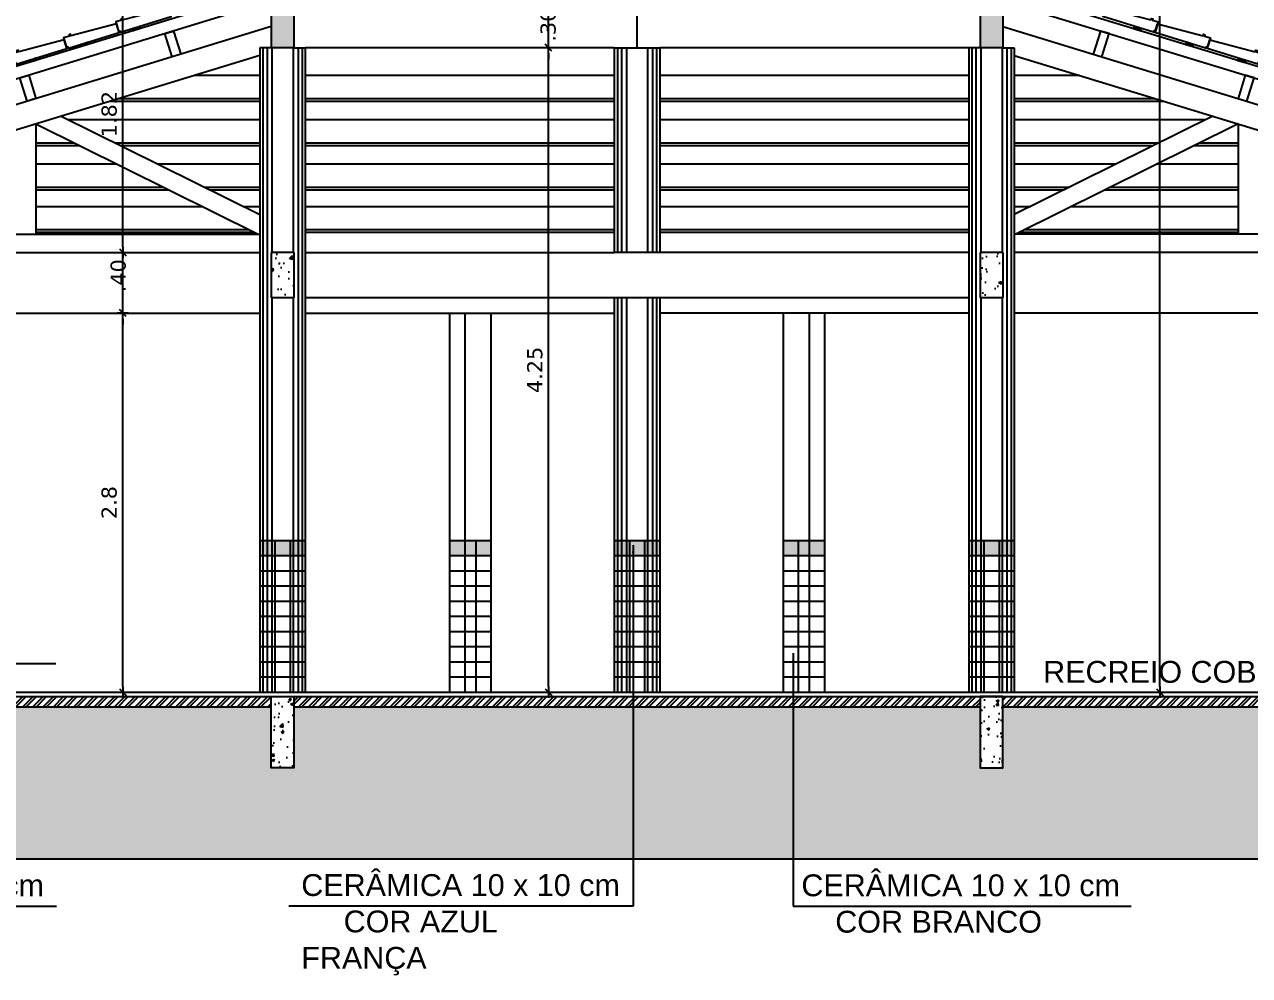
# Model space of a CAD drawing. Extents: x -81 to 144, y 107 to 212.
# Drawn here: x -51.73 to -43.65, y 185.5 to 191.77 of the extents above; entities that cross this region are included whole.
import ezdxf

# ---------------------------------------------------------------- set-up
doc = ezdxf.new("R2010")
doc.units = 0
doc.header["$LTSCALE"] = 0.005
doc.header["$PDMODE"] = 3
doc.layers.get('0').update_dxf_attribs({"linetype": 'CONTINUOUS'})
doc.layers.get('DEFPOINTS').update_dxf_attribs({"linetype": 'CONTINUOUS'})
for name, color, linetype in [('01', 1, 'CONTINUOUS'), ('0_HATCH', 1, 'CONTINUOUS'), ('251', 251, 'CONTINUOUS'), ('A-01', 1, 'CONTINUOUS'), ('A-COTAS', 1, 'CONTINUOUS'), ('A-EST', 5, 'CONTINUOUS'), ('A-TEL', 2, 'CONTINUOUS'), ('A-TELHAS', 2, 'CONTINUOUS'), ('ARQ-CTA-1_075', 1, 'CONTINUOUS'), ('ARQ-HTC', 9, 'CONTINUOUS'), ('ARQ-PIS-CORTE', 2, 'CONTINUOUS'), ('ARQ-SMB-1_100', 1, 'CONTINUOUS'), ('ARQ-TXT-1_075', 2, 'CONTINUOUS'), ('MADEIRAMENTO', 2, 'CONTINUOUS')]:
    doc.layers.add(name, color=color, linetype=linetype)
doc.styles.add('ESC-50-A20', font='arial.ttf', dxfattribs={"height": 0.1})
doc.styles.add('FNDE Text Cota 0075', font='verdana.ttf', dxfattribs={"height": 0.1})
doc.styles.add('FNDE Texto Cota 0025', font='verdana.ttf', dxfattribs={"height": 0.04})
doc.dimstyles.new('FNDE 1-0025', dxfattribs={"dimscale": 5, "dimtxt": 0.04, "dimasz": 0.01, "dimexe": 0.15, "dimexo": 0.15, "dimgap": 0.005, "dimtad": 1, "dimzin": 1, "dimdsep": 46, "dimtxsty": 'FNDE Texto Cota 0025', "dimblk": 'tic', "dimcen": 0.015, "dimdle": 0.15, "dimse1": 1, "dimse2": 1, "dimclrd": 251, "dimclre": 251, "dimclrt": 256, "dimaunit": 1, "dimadec": 3, "dimazin": 0, "dimtfac": 1, "dimtix": 1, "dimtmove": 2, "dimatfit": 3, "dimfxl": 0.15, "dimtvp": 1, "dimtolj": 1, "dimtzin": 0, "dimarcsym": 0})
doc.dimstyles.new('FNDE 1-075', dxfattribs={"dimscale": 2.5, "dimtxt": 0.1, "dimasz": 0.015, "dimexe": 0.15, "dimexo": 0.15, "dimgap": 0.015, "dimtad": 1, "dimzin": 4, "dimdsep": 46, "dimtxsty": 'FNDE Text Cota 0075', "dimblk": 'tic', "dimcen": 0.025, "dimdle": 0.15, "dimse1": 1, "dimse2": 1, "dimclrd": 251, "dimclre": 251, "dimclrt": 256, "dimaunit": 1, "dimadec": 3, "dimazin": 0, "dimtfac": 1, "dimtix": 1, "dimtmove": 2, "dimatfit": 3, "dimldrblk": 'DOTSMALL', "dimfxl": 0.15, "dimtvp": 1, "dimtolj": 1, "dimtzin": 0, "dimarcsym": 0})
pattern_1 = [(50, (73.91097, 34.55552), (0.18218467, -0.01593909), [0.01905, -0.20955]), (355, (73.91097, 34.55552), (-0.03524342, 0.19105685), [0.01524, -0.16764058]), (100.45144, (73.92615, 34.5542), (0.14694125, 0.17511775), [0.01619001, -0.17809024]), (46.1842, (73.91097, 34.60632), (0.27107904, -0.04204233), [0.028575, -0.314325]), (96.63556, (73.93356, 34.60282), (0.23740413, 0.24742612), [0.02428502, -0.2671356]), (351.18415, (73.91097, 34.60632), (0.23740413, 0.24742612), [0.02285997, -0.25145973]), (21, (73.93637, 34.59362), (0.15161439, -0.1022652), [0.01905, -0.20955]), (326, (73.93637, 34.59362), (0.06180203, 0.18418797), [0.01524, -0.16764]), (71.45144, (73.949, 34.5851), (0.21341642, 0.08192277), [0.01619001, -0.17808994]), (37.5, (73.91097, 34.55552), (0.003088603, 0.084555039), [0, -0.165608, 0, -0.17018, 0, -0.168275]), (7.5, (73.91097, 34.55552), (0.066819663, 0.100180575), [0, -0.097028, 0, -0.161798, 0, -0.064135]), (327.5, (73.85433, 34.55552), (0.135590595, -0.005728744), [0, -0.0635, 0, -0.19812, 0, -0.26289]), (317.5, (73.82893, 34.55552), (0.14812918, 0.02542649), [0, -0.08255, 0, -0.131572, 0, -0.18669])]
pattern_2 = [(45, (73.91097, 34.55552), (-0.03367596, 0.03367596), []), (45, (73.93342, 34.55552), (-0.03367596, 0.03367596), [])]
pattern_3 = [(50, (84.715, 34.55552), (0.18218467, -0.01593909), [0.01905, -0.20955]), (355, (84.715, 34.55552), (-0.03524342, 0.19105685), [0.01524, -0.16764058]), (100.45144, (84.73018, 34.5542), (0.14694125, 0.17511775), [0.01619001, -0.17809024]), (46.1842, (84.715, 34.60632), (0.27107904, -0.04204233), [0.028575, -0.314325]), (96.63556, (84.73759, 34.60282), (0.23740413, 0.24742612), [0.02428502, -0.2671356]), (351.18415, (84.715, 34.60632), (0.23740413, 0.24742612), [0.02285997, -0.25145973]), (21, (84.7404, 34.59362), (0.15161439, -0.1022652), [0.01905, -0.20955]), (326, (84.7404, 34.59362), (0.06180203, 0.18418797), [0.01524, -0.16764]), (71.451445, (84.75303, 34.5851), (0.21341642, 0.08192277), [0.01619001, -0.17808994]), (37.5, (84.714996, 34.55552), (0.003088603, 0.084555039), [0, -0.165608, 0, -0.17018, 0, -0.168275]), (7.5, (84.715, 34.55552), (0.066819663, 0.100180575), [0, -0.097028, 0, -0.161798, 0, -0.064135]), (327.5, (84.658354, 34.55552), (0.135590595, -0.005728744), [0, -0.0635, 0, -0.19812, 0, -0.26289]), (317.5, (84.63295, 34.55552), (0.14812918, 0.02542649), [0, -0.08255, 0, -0.131572, 0, -0.18669])]

# ---------------------------------------------------------------- blocks, each defined once
blk = doc.blocks.new('tic')
at = {"color": 251}
for p, q in [((-1, 0), (1, 0)), ((0, -1), (0, 1))]:
    blk.add_line(p, q, dxfattribs=at)
blk.add_line((-0.6, -0.6), (0.6, 0.6))
blk = doc.blocks.new('*D2')
at = {"layer": 'ARQ-CTA-1_075', "color": 251, "linetype": 'Continuous', "lineweight": -2, "transparency": 16777216}
blk.add_line((-51.0783, 187.4068), (-51.0783, 189.8318), dxfattribs=at)
at = {"layer": 'DEFPOINTS', "color": 0, "linetype": 'Continuous', "transparency": 16777216}
for p in [(-51.0783, 189.8693), (-50.8319, 189.8693), (-50.4555, 187.3693)]:
    blk.add_point(p, dxfattribs=at)
at = {"layer": 'ARQ-CTA-1_075', "color": 251, "linetype": 'Continuous', "lineweight": -2, "transparency": 16777216, "xscale": 0.0375, "yscale": 0.0375, "zscale": 0.0375}
for p, rotation in [((-51.0783, 189.8693), 90), ((-51.0783, 187.3693), 270)]:
    blk.add_blockref('tic', p, dxfattribs=dict(at, rotation=rotation))
at = {"layer": 'ARQ-CTA-1_075', "linetype": 'Continuous', "transparency": 16777216, "insert": (-51.1681, 188.6193), "char_height": 0.1, "attachment_point": 5, "rotation": 90, "style": 'FNDE Text Cota 0075'}
blk.add_mtext('\\A1;2.8', dxfattribs=at)
blk = doc.blocks.new('_DotSmall')
at = {"color": 0, "linetype": 'ByBlock', "const_width": 0.5}
blk.add_lwpolyline([(-0.0625, 0, 1), (0.0625, 0, 1)], format="xyb", close=True, dxfattribs=at)
blk = doc.blocks.new('*D3')
at = {"layer": 'ARQ-CTA-1_075', "color": 251, "linetype": 'Continuous', "lineweight": -2, "transparency": 16777216}
for p, q in [((-51.0783, 190.3068), (-51.0783, 190.3443)), ((-51.0783, 189.8693), (-51.0783, 190.2693)), ((-51.0783, 189.8318), (-51.0783, 189.7943))]:
    blk.add_line(p, q, dxfattribs=at)
at = {"layer": 'DEFPOINTS', "color": 0, "linetype": 'Continuous', "transparency": 16777216}
for p in [(-51.0783, 190.2693), (-50.6916, 190.2693), (-50.6916, 189.8693)]:
    blk.add_point(p, dxfattribs=at)
at = {"layer": 'ARQ-CTA-1_075', "color": 251, "linetype": 'Continuous', "lineweight": -2, "transparency": 16777216, "xscale": 0.0375, "yscale": 0.0375, "zscale": 0.0375}
for p, rotation in [((-51.0783, 190.2693), 270), ((-51.0783, 189.8693), 90)]:
    blk.add_blockref('tic', p, dxfattribs=dict(at, rotation=rotation))
at = {"layer": 'ARQ-CTA-1_075', "linetype": 'Continuous', "transparency": 16777216, "insert": (-51.1084, 190.1156), "char_height": 0.1, "attachment_point": 5, "rotation": 90, "style": 'FNDE Text Cota 0075'}
blk.add_mtext('\\A1;.40', dxfattribs=at)
blk = doc.blocks.new('*D4')
at = {"layer": 'ARQ-CTA-1_075', "color": 251, "linetype": 'Continuous', "lineweight": -2, "transparency": 16777216}
blk.add_line((-51.0783, 190.3068), (-51.0783, 192.0558), dxfattribs=at)
at = {"layer": 'DEFPOINTS', "color": 0, "linetype": 'Continuous', "transparency": 16777216}
for p in [(-51.0783, 192.0933), (-50.0999, 192.0933), (-50.1749, 190.2693)]:
    blk.add_point(p, dxfattribs=at)
at = {"layer": 'ARQ-CTA-1_075', "color": 251, "linetype": 'Continuous', "lineweight": -2, "transparency": 16777216, "xscale": 0.0375, "yscale": 0.0375, "zscale": 0.0375}
for p, rotation in [((-51.0783, 192.0933), 90), ((-51.0783, 190.2693), 270)]:
    blk.add_blockref('tic', p, dxfattribs=dict(at, rotation=rotation))
at = {"layer": 'ARQ-CTA-1_075', "linetype": 'Continuous', "transparency": 16777216, "insert": (-51.1681, 191.1813), "char_height": 0.1, "attachment_point": 5, "rotation": 90, "style": 'FNDE Text Cota 0075'}
blk.add_mtext('\\A1;1.82', dxfattribs=at)
blk = doc.blocks.new('*D5')
at = {"layer": 'ARQ-CTA-1_075', "color": 251, "linetype": 'Continuous', "lineweight": -2, "transparency": 16777216}
blk.add_line((-48.2706, 187.4068), (-48.2706, 191.5818), dxfattribs=at)
at = {"layer": 'DEFPOINTS', "color": 0, "linetype": 'Continuous', "transparency": 16777216}
for p in [(-48.2706, 191.6193), (-47.8366, 191.6193), (-47.8044, 187.3693)]:
    blk.add_point(p, dxfattribs=at)
at = {"layer": 'ARQ-CTA-1_075', "color": 251, "linetype": 'Continuous', "lineweight": -2, "transparency": 16777216, "xscale": 0.0375, "yscale": 0.0375, "zscale": 0.0375}
for p, rotation in [((-48.2706, 191.6193), 90), ((-48.2706, 187.3693), 270)]:
    blk.add_blockref('tic', p, dxfattribs=dict(at, rotation=rotation))
at = {"layer": 'ARQ-CTA-1_075', "linetype": 'Continuous', "transparency": 16777216, "insert": (-48.3602, 189.4943), "char_height": 0.1, "attachment_point": 5, "rotation": 90, "style": 'FNDE Text Cota 0075'}
blk.add_mtext('\\A1;4.25', dxfattribs=at)
blk = doc.blocks.new('*D6')
at = {"layer": 'ARQ-CTA-1_075', "color": 251, "linetype": 'Continuous', "lineweight": -2, "transparency": 16777216}
for p, q in [((-48.2706, 191.9568), (-48.2706, 191.9943)), ((-48.2706, 191.6193), (-48.2706, 191.9193)), ((-48.2706, 191.5818), (-48.2706, 191.5443))]:
    blk.add_line(p, q, dxfattribs=at)
at = {"layer": 'DEFPOINTS', "color": 0, "linetype": 'Continuous', "transparency": 16777216}
for p in [(-48.2706, 191.9193), (-47.6866, 191.9193), (-47.8366, 191.6193)]:
    blk.add_point(p, dxfattribs=at)
at = {"layer": 'ARQ-CTA-1_075', "color": 251, "linetype": 'Continuous', "lineweight": -2, "transparency": 16777216, "xscale": 0.0375, "yscale": 0.0375, "zscale": 0.0375}
for p, rotation in [((-48.2706, 191.9193), 270), ((-48.2706, 191.6193), 90)]:
    blk.add_blockref('tic', p, dxfattribs=dict(at, rotation=rotation))
at = {"layer": 'ARQ-CTA-1_075', "linetype": 'Continuous', "transparency": 16777216, "insert": (-48.2722, 191.7677), "char_height": 0.1, "attachment_point": 5, "rotation": 90, "style": 'FNDE Text Cota 0075'}
blk.add_mtext('\\A1;.30', dxfattribs=at)
blk = doc.blocks.new('*D9')
at = {"layer": 'ARQ-CTA-1_075', "color": 251, "linetype": 'Continuous', "lineweight": -2, "transparency": 16777216}
for p, q in [((-44.2381, 194.3958), (-44.2381, 192.3358)), ((-44.2381, 187.4068), (-44.2381, 191.9691))]:
    blk.add_line(p, q, dxfattribs=at)
at = {"layer": 'DEFPOINTS', "color": 0, "linetype": 'Continuous', "transparency": 16777216}
for p in [(-47.687, 194.4333), (-45.201, 187.3693), (-44.2381, 187.3693)]:
    blk.add_point(p, dxfattribs=at)
at = {"layer": 'ARQ-CTA-1_075', "color": 251, "linetype": 'Continuous', "lineweight": -2, "transparency": 16777216, "xscale": 0.0375, "yscale": 0.0375, "zscale": 0.0375}
for p, rotation in [((-44.2381, 194.4333), 90), ((-44.2381, 187.3693), 270)]:
    blk.add_blockref('tic', p, dxfattribs=dict(at, rotation=rotation))
at = {"layer": 'ARQ-CTA-1_075', "linetype": 'Continuous', "transparency": 16777216, "insert": (-44.2801, 192.1525), "char_height": 0.1, "attachment_point": 5, "rotation": 90, "style": 'FNDE Text Cota 0075'}
blk.add_mtext('\\A1;7.03', dxfattribs=at)
blk = doc.blocks.new('T2')
at = {"linetype": 'Continuous'}
blk.add_lwpolyline([(0, 0.0594), (0.31, 0.073), (0.3096, 0.083), (0.3196, 0.0834), (0.32, 0.0734), (0.36, 0.075), (0.36, 0.0099), (0.35, 0.0099), (0.35, 0), (0, 0), (0.0001, 0.0594)], dxfattribs=at)
blk = doc.blocks.new('FNDE-Nível Corte-1_100')
blk.add_hatch(color=251).paths.add_polyline_path([(140.657, 1.813), (140.825, 1.813), (140.657, 1.561)])
at = {"color": 251}
for p, q in [((140.657, 2.065), (140.657, 1.561)), ((140.405, 1.813), (142.405, 1.813))]:
    blk.add_line(p, q, dxfattribs=at)
blk.add_lwpolyline([(140.489, 1.813), (140.657, 1.561), (140.825, 1.813)], dxfattribs=at)

msp = doc.modelspace()

# ---------------------------------------------------------------- hatches: boundary and pattern name
at = {"layer": '0_HATCH'}
h = msp.add_hatch(color=160, dxfattribs=at)
h.paths.add_polyline_path([(-54.7014, 188.3693), (-54.8014, 188.3693), (-54.8014, 188.2693), (-54.7014, 188.2693)])
h.paths.add_polyline_path([(-54.6014, 188.3693), (-54.7014, 188.3693), (-54.7014, 188.2693), (-54.6014, 188.2693)])
h.paths.add_polyline_path([(-53.6381, 188.3693), (-54.6014, 188.3693), (-54.6014, 188.2693), (-53.6381, 188.2693)])
h.paths.add_polyline_path([(-53.5648, 188.3693), (-53.6381, 188.3693), (-53.6381, 188.2693), (-53.5648, 188.2693)])
h.paths.add_polyline_path([(-53.4648, 188.3693), (-53.5648, 188.3693), (-53.5648, 188.2693), (-53.4648, 188.2693)])
h.paths.add_polyline_path([(-48.8232, 188.3693), (-48.9232, 188.3693), (-48.9232, 188.2693), (-48.8232, 188.2693)])
h.paths.add_polyline_path([(-48.75, 188.3693), (-48.8232, 188.3693), (-48.8232, 188.2693), (-48.75, 188.2693)])
h.paths.add_polyline_path([(-48.65, 188.3693), (-48.75, 188.3693), (-48.75, 188.2693), (-48.65, 188.2693)])
h.paths.add_polyline_path([(-46.6232, 188.3693), (-46.7232, 188.3693), (-46.7232, 188.2693), (-46.6232, 188.2693)])
h.paths.add_polyline_path([(-46.55, 188.3693), (-46.6232, 188.3693), (-46.6232, 188.2693), (-46.55, 188.2693)])
h.paths.add_polyline_path([(-46.45, 188.3693), (-46.55, 188.3693), (-46.55, 188.2693), (-46.45, 188.2693)])
h.paths.add_polyline_path([(-41.8084, 188.3693), (-41.9084, 188.3693), (-41.9084, 188.2693), (-41.8084, 188.2693)])
h.paths.add_polyline_path([(-41.7352, 188.3693), (-41.8084, 188.3693), (-41.8084, 188.2693), (-41.7352, 188.2693)])
h.paths.add_polyline_path([(-41.6352, 188.3693), (-41.7352, 188.3693), (-41.7352, 188.2693), (-41.6352, 188.2693)])
h.paths.add_polyline_path([(-40.6718, 188.3693), (-40.7718, 188.3693), (-40.7718, 188.2693), (-40.6718, 188.2693)])
h.paths.add_polyline_path([(-40.5718, 188.3693), (-40.6718, 188.3693), (-40.6718, 188.2693), (-40.5718, 188.2693)])
at = {"layer": '251'}
h = msp.add_hatch(dxfattribs=at)
h.set_pattern_fill('ANSI32', color=256, scale=0.005, style=0)
h.set_pattern_definition(pattern_2)
h.paths.add_polyline_path([(-50.0999, 187.3393), (-54.6264, 187.3393), (-54.6264, 187.2693), (-50.0999, 187.2693)])
h = msp.add_hatch(dxfattribs=at)
h.set_pattern_fill('ANSI32', color=256, scale=0.005, style=0)
h.set_pattern_definition(pattern_2)
h.paths.add_polyline_path([(-45.4234, 187.3393), (-49.9499, 187.3393), (-49.9499, 187.2693), (-45.4234, 187.2693)])
h = msp.add_hatch(dxfattribs=at)
h.set_pattern_fill('ANSI32', color=256, scale=0.005, style=0)
h.set_pattern_definition(pattern_2)
h.paths.add_polyline_path([(-40.7218, 187.3393), (-45.2734, 187.3393), (-45.2734, 187.2693), (-40.7218, 187.2693)])
at = {"layer": 'A-COTAS'}
h = msp.add_hatch(color=160, dxfattribs=at)
h.dxf.hatch_style = 1
h.set_gradient(color1=(0, 63, 255), tint=1, name='CYLINDER')
h.paths.add_polyline_path([(-50.1749, 188.3693), (-49.8749, 188.3693), (-49.8749, 188.2693), (-50.1749, 188.2693)])
h = msp.add_hatch(color=160, dxfattribs=at)
h.dxf.hatch_style = 1
h.set_gradient(color1=(0, 63, 255), tint=1, name='CYLINDER')
h.paths.add_polyline_path([(-47.8366, 188.3693), (-47.5366, 188.3693), (-47.5366, 188.2693), (-47.8366, 188.2693)])
h = msp.add_hatch(color=160, dxfattribs=at)
h.dxf.hatch_style = 1
h.set_gradient(color1=(0, 63, 255), tint=1, name='CYLINDER')
h.paths.add_polyline_path([(-45.4984, 188.3693), (-45.1984, 188.3693), (-45.1984, 188.2693), (-45.4984, 188.2693)])
at = {"layer": 'ARQ-HTC'}
h = msp.add_hatch(dxfattribs=at)
h.set_pattern_fill('AR-CONC', color=251, scale=0.001, style=0)
h.set_pattern_definition(pattern_3)
h.paths.add_polyline_path([(-49.9499, 191.9193), (-50.0999, 191.9193), (-50.0999, 191.6193), (-49.9499, 191.6193)])
h.paths.add_polyline_path([(-45.2734, 191.9193), (-45.4234, 191.9193), (-45.4234, 191.6193), (-45.2734, 191.6193)])
h.paths.add_polyline_path([(-45.2734, 193.2343), (-45.4234, 193.2343), (-45.4234, 192.8993), (-45.2734, 192.8993)])
h = msp.add_hatch(dxfattribs=at)
h.set_pattern_fill('AR-CONC', color=251, scale=0.001, style=0)
h.set_pattern_definition(pattern_3)
h.paths.add_polyline_path([(-49.9499, 190.2693), (-50.0999, 190.2693), (-50.0999, 189.9693), (-49.9499, 189.9693)])
h = msp.add_hatch(dxfattribs=at)
h.set_pattern_fill('AR-CONC', color=251, scale=0.001, style=0)
h.set_pattern_definition(pattern_3)
h.paths.add_polyline_path([(-45.2734, 190.2693), (-45.4234, 190.2693), (-45.4234, 189.9693), (-45.2734, 189.9693)])
h = msp.add_hatch(dxfattribs=at)
h.set_pattern_fill('AR-CONC', color=251, scale=0.001, style=0)
h.set_pattern_definition(pattern_1)
h.paths.add_polyline_path([(-50.0999, 187.3393), (-49.9499, 187.3393), (-49.9499, 186.8693), (-50.0999, 186.8693)])
h = msp.add_hatch(dxfattribs=at)
h.set_pattern_fill('AR-CONC', color=251, scale=0.001, style=0)
h.set_pattern_definition(pattern_1)
h.paths.add_polyline_path([(-45.4234, 187.3393), (-45.2734, 187.3393), (-45.2734, 186.8693), (-45.4234, 186.8693)])
h = msp.add_hatch(dxfattribs=at)
h.set_pattern_fill('EARTH', color=252, scale=0.02, angle=45, style=0)
h.set_pattern_definition([(45, (73.91097, 34.55552), (1e-17, 0.17960512), [0.127, -0.127]), (45, (73.87729, 34.5892), (1e-17, 0.17960512), [0.127, -0.127]), (45, (73.84362, 34.62287), (1e-17, 0.17960512), [0.127, -0.127]), (135, (73.84362, 34.64532), (-0.17960512, 1e-17), [0.127, -0.127]), (135, (73.87729, 34.679), (-0.17960512, 1e-17), [0.127, -0.127]), (135, (73.91097, 34.71267), (-0.17960512, 1e-17), [0.127, -0.127])])
h.paths.add_polyline_path([(-39.1274, 186.2693), (-39.1274, 187.2693), (-40.5718, 187.2693), (-40.5718, 186.8693), (-40.7218, 186.8693), (-40.7218, 187.2693), (-45.2734, 187.2693), (-45.2734, 186.8693), (-45.4234, 186.8693), (-45.4234, 187.2693), (-49.9499, 187.2693), (-49.9499, 186.8693), (-50.0999, 186.8693), (-50.0999, 187.2693), (-54.6264, 187.2693), (-54.6264, 186.8693), (-54.7764, 186.8693), (-54.7764, 187.2693), (-58.9513, 187.2693), (-58.9513, 186.2693)])

# ---------------------------------------------------------------- linework, layer by layer
at = {"color": 3}
for points in [[(-50.6964, 191.5763), (-50.7538, 191.5588), (-50.8005, 191.7118), (-50.7432, 191.7293)], [(-44.6769, 191.5763), (-44.6195, 191.5588), (-44.5727, 191.7118), (-44.6301, 191.7293)], [(-51.6527, 191.2839), (-51.7101, 191.2664), (-51.7568, 191.4194), (-51.6995, 191.437)], [(-43.7206, 191.2839), (-43.6632, 191.2664), (-43.6164, 191.4194), (-43.6738, 191.437)]]:
    msp.add_lwpolyline(points, close=True, dxfattribs=at)
at = {"layer": '01', "color": 251}
for p, q in [((-50.1749, 188.3693), (-49.8749, 188.3693)), ((-50.0749, 188.3693), (-50.0749, 187.3693)), ((-49.9749, 188.3693), (-49.9749, 187.3693)), ((-48.9232, 188.3693), (-48.65, 188.3693)), ((-48.75, 188.3693), (-48.75, 187.3693)), ((-47.8366, 188.3693), (-47.5366, 188.3693)), ((-47.7366, 188.3693), (-47.7366, 187.3693)), ((-47.6366, 188.3693), (-47.6366, 187.3693)), ((-46.7232, 188.3693), (-46.45, 188.3693)), ((-46.6232, 188.3693), (-46.6232, 187.3693)), ((-45.4984, 188.3693), (-45.1984, 188.3693)), ((-45.3984, 188.3693), (-45.3984, 187.3693)), ((-45.2984, 188.3693), (-45.2984, 187.3693)), ((-50.1749, 188.2693), (-49.8749, 188.2693)), ((-48.9232, 188.2693), (-48.65, 188.2693)), ((-47.8366, 188.2693), (-47.5366, 188.2693)), ((-46.7232, 188.2693), (-46.45, 188.2693)), ((-45.4984, 188.2693), (-45.1984, 188.2693)), ((-50.1749, 188.1693), (-49.8749, 188.1693)), ((-48.9232, 188.1693), (-48.65, 188.1693)), ((-47.8366, 188.1693), (-47.5366, 188.1693)), ((-46.7232, 188.1693), (-46.45, 188.1693)), ((-45.4984, 188.1693), (-45.1984, 188.1693)), ((-50.1749, 188.0693), (-49.8749, 188.0693)), ((-48.9232, 188.0693), (-48.65, 188.0693)), ((-47.8366, 188.0693), (-47.5366, 188.0693)), ((-46.7232, 188.0693), (-46.45, 188.0693)), ((-45.4984, 188.0693), (-45.1984, 188.0693)), ((-50.1749, 187.9693), (-49.8749, 187.9693)), ((-48.9232, 187.9693), (-48.65, 187.9693)), ((-47.8366, 187.9693), (-47.5366, 187.9693)), ((-46.7232, 187.9693), (-46.45, 187.9693)), ((-45.4984, 187.9693), (-45.1984, 187.9693)), ((-50.1749, 187.8693), (-49.8749, 187.8693)), ((-48.9232, 187.8693), (-48.65, 187.8693)), ((-47.8366, 187.8693), (-47.5366, 187.8693)), ((-46.7232, 187.8693), (-46.45, 187.8693)), ((-45.4984, 187.8693), (-45.1984, 187.8693)), ((-50.1749, 187.7693), (-49.8749, 187.7693)), ((-48.9232, 187.7693), (-48.65, 187.7693)), ((-47.8366, 187.7693), (-47.5366, 187.7693)), ((-46.7232, 187.7693), (-46.45, 187.7693)), ((-45.4984, 187.7693), (-45.1984, 187.7693)), ((-50.1749, 187.6693), (-49.8749, 187.6693)), ((-48.9232, 187.6693), (-48.65, 187.6693)), ((-47.8366, 187.6693), (-47.5366, 187.6693)), ((-46.7232, 187.6693), (-46.45, 187.6693)), ((-45.4984, 187.6693), (-45.1984, 187.6693)), ((-50.1749, 187.5693), (-49.8749, 187.5693)), ((-48.9232, 187.5693), (-48.65, 187.5693)), ((-47.8366, 187.5693), (-47.5366, 187.5693)), ((-46.7232, 187.5693), (-46.45, 187.5693)), ((-45.4984, 187.5693), (-45.1984, 187.5693)), ((-50.1749, 187.4693), (-49.8749, 187.4693)), ((-48.9232, 187.4693), (-48.65, 187.4693)), ((-47.8366, 187.4693), (-47.5366, 187.4693)), ((-46.7232, 187.4693), (-46.45, 187.4693)), ((-45.4984, 187.4693), (-45.1984, 187.4693))]:
    msp.add_line(p, q, dxfattribs=at)
at = {"layer": 'A-01'}
for p, q in [((-47.6866, 191.6193), (-47.6866, 193.1543)), ((-50.0999, 191.6193), (-50.1749, 191.6193)), ((-50.1541, 191.6193), (-50.1541, 187.3693)), ((-50.1273, 191.6193), (-50.1273, 187.3693)), ((-50.0945, 191.6193), (-50.0945, 190.2693)), ((-49.9553, 191.6193), (-49.9553, 190.2693)), ((-49.9499, 191.6193), (-49.8749, 191.6193)), ((-49.9226, 191.6193), (-49.9226, 187.3693)), ((-49.8958, 191.6193), (-49.8958, 187.3693)), ((-47.8366, 191.6193), (-47.5366, 191.6193)), ((-45.4234, 191.6193), (-45.4984, 191.6193)), ((-45.4775, 191.6193), (-45.4775, 187.3693)), ((-45.4507, 191.6193), (-45.4507, 187.3693)), ((-45.418, 191.6193), (-45.418, 190.2693)), ((-45.2788, 191.6193), (-45.2788, 190.2693)), ((-45.2734, 191.6193), (-45.1984, 191.6193)), ((-45.246, 191.6193), (-45.246, 187.3693)), ((-45.2192, 191.6193), (-45.2192, 187.3693)), ((-50.605, 191.437), (-50.1749, 191.437)), ((-49.8749, 191.437), (-47.8366, 191.437)), ((-47.5366, 191.437), (-45.4984, 191.437)), ((-45.1984, 191.437), (-44.7683, 191.437)), ((-51.1054, 191.2839), (-50.1749, 191.2839)), ((-49.8749, 191.2839), (-47.8366, 191.2839)), ((-47.5366, 191.2839), (-45.4984, 191.2839)), ((-45.1984, 191.2839), (-44.2678, 191.2839)), ((-51.1628, 191.2664), (-50.1749, 191.2664)), ((-49.8749, 191.2664), (-47.8366, 191.2664)), ((-47.5366, 191.2664), (-45.4984, 191.2664)), ((-45.1984, 191.2664), (-44.2105, 191.2664)), ((-51.437, 191.1446), (-50.1749, 191.1446)), ((-49.8749, 191.1446), (-47.8366, 191.1446)), ((-47.5366, 191.1446), (-45.4984, 191.1446)), ((-45.1984, 191.1446), (-43.9363, 191.1446)), ((-51.6514, 190.9916), (-51.3986, 190.9916)), ((-51.6514, 190.974), (-51.3633, 190.974)), ((-51.1287, 190.9916), (-50.1749, 190.9916)), ((-51.0934, 190.974), (-50.1749, 190.974)), ((-49.8749, 190.9916), (-47.8366, 190.9916)), ((-49.8749, 190.974), (-47.8366, 190.974)), ((-47.5366, 190.9916), (-45.4984, 190.9916)), ((-47.5366, 190.974), (-45.4984, 190.974)), ((-45.1984, 190.9916), (-44.2446, 190.9916)), ((-45.1984, 190.974), (-44.2799, 190.974)), ((-44.01, 190.974), (-43.7219, 190.974)), ((-43.9747, 190.9916), (-43.7219, 190.9916)), ((-51.6514, 190.8522), (-51.1178, 190.8522)), ((-50.8479, 190.8522), (-50.1749, 190.8522)), ((-49.8749, 190.8522), (-47.8366, 190.8522)), ((-47.5366, 190.8522), (-45.4984, 190.8522)), ((-45.1984, 190.8522), (-44.5254, 190.8522)), ((-44.2555, 190.8522), (-43.7219, 190.8522)), ((-51.6514, 190.6992), (-50.8096, 190.6992)), ((-51.6514, 190.6817), (-50.7742, 190.6817)), ((-50.5397, 190.6992), (-50.1749, 190.6992)), ((-50.5043, 190.6817), (-50.1749, 190.6817)), ((-49.8749, 190.6992), (-47.8366, 190.6992)), ((-49.8749, 190.6817), (-47.8366, 190.6817)), ((-47.5366, 190.6992), (-45.4984, 190.6992)), ((-47.5366, 190.6817), (-45.4984, 190.6817)), ((-45.1984, 190.6992), (-44.8336, 190.6992)), ((-45.1984, 190.6817), (-44.869, 190.6817)), ((-44.5991, 190.6817), (-43.7219, 190.6817)), ((-44.5637, 190.6992), (-43.7219, 190.6992)), ((-51.6514, 190.5729), (-50.5551, 190.5729)), ((-50.2852, 190.5729), (-50.1749, 190.5729)), ((-49.8749, 190.5729), (-47.8366, 190.5729)), ((-47.5366, 190.5729), (-45.4984, 190.5729)), ((-45.1984, 190.5729), (-45.0881, 190.5729)), ((-44.8181, 190.5729), (-43.7219, 190.5729)), ((-51.6514, 190.4199), (-50.2469, 190.4199)), ((-51.6514, 190.4024), (-50.2115, 190.4024)), ((-49.8749, 190.4199), (-47.8366, 190.4199)), ((-49.8749, 190.4024), (-47.8366, 190.4024)), ((-47.5366, 190.4199), (-45.4984, 190.4199)), ((-47.5366, 190.4024), (-45.4984, 190.4024)), ((-45.1618, 190.4024), (-43.7219, 190.4024)), ((-45.1264, 190.4199), (-43.7219, 190.4199)), ((-50.0945, 189.9693), (-50.0945, 187.3693)), ((-49.9553, 189.9693), (-49.9553, 187.3693)), ((-45.418, 189.9693), (-45.418, 187.3693)), ((-45.2788, 189.9693), (-45.2788, 187.3693)), ((-53.4648, 189.8693), (-50.1749, 189.8693)), ((-49.8749, 189.8693), (-48.65, 189.8693)), ((-48.9232, 189.8693), (-48.9232, 187.3693)), ((-48.8232, 189.8693), (-48.8232, 187.3693)), ((-48.65, 189.8693), (-48.65, 187.3693)), ((-48.65, 189.8693), (-47.8366, 189.8693)), ((-46.7232, 189.8693), (-47.5366, 189.8693)), ((-46.7232, 189.8693), (-46.7232, 187.3693)), ((-45.4984, 189.8693), (-46.7232, 189.8693)), ((-46.55, 189.8693), (-46.55, 187.3693)), ((-46.45, 189.8693), (-46.45, 187.3693)), ((-41.9084, 189.8693), (-45.1984, 189.8693))]:
    msp.add_line(p, q, dxfattribs=at)
at = {"layer": 'A-01', "color": 3}
for p, q in [((-50.1749, 191.6193), (-50.1749, 187.3693)), ((-49.8749, 191.6193), (-49.8749, 187.3693)), ((-47.8366, 191.6193), (-49.8749, 191.6193)), ((-45.4984, 191.6193), (-47.5366, 191.6193)), ((-45.4984, 191.6193), (-45.4984, 187.3693)), ((-45.1984, 191.6193), (-45.1984, 187.3693)), ((-49.8749, 190.2693), (-47.8366, 190.2693)), ((-45.4984, 190.2693), (-47.8366, 190.2693)), ((-47.8366, 189.9693), (-49.8749, 189.9693)), ((-45.4984, 189.9693), (-47.8366, 189.9693))]:
    msp.add_line(p, q, dxfattribs=at)
at = {"layer": 'A-01', "color": 252}
for p, q in [((-47.8158, 191.6193), (-47.8158, 190.2693)), ((-47.789, 191.6193), (-47.789, 190.2693)), ((-47.7563, 191.6193), (-47.7563, 190.2693)), ((-47.617, 191.6193), (-47.617, 190.2693)), ((-47.5843, 191.6193), (-47.5843, 190.2693)), ((-47.5575, 191.6193), (-47.5575, 190.2693)), ((-47.8158, 189.9693), (-47.8158, 187.3693)), ((-47.789, 189.9693), (-47.789, 187.3693)), ((-47.7563, 189.9693), (-47.7563, 187.3693)), ((-47.617, 189.9693), (-47.617, 187.3693)), ((-47.5843, 189.9693), (-47.5843, 187.3693)), ((-47.5575, 189.9693), (-47.5575, 187.3693))]:
    msp.add_line(p, q, dxfattribs=at)
at = {"layer": 'A-EST'}
for p, q in [((-50.0999, 191.9193), (-50.0999, 191.6193)), ((-49.9499, 191.9193), (-49.9499, 191.6193)), ((-45.4234, 191.9193), (-45.4234, 191.6193)), ((-45.2734, 191.9193), (-45.2734, 191.6193)), ((-49.9499, 191.6193), (-50.0999, 191.6193)), ((-45.2734, 191.6193), (-45.4234, 191.6193)), ((-49.9499, 190.2693), (-50.0999, 190.2693)), ((-50.0999, 190.2693), (-50.0999, 189.9693)), ((-49.9499, 190.2693), (-49.9499, 189.9693)), ((-45.2734, 190.2693), (-45.4234, 190.2693)), ((-45.4234, 190.2693), (-45.4234, 189.9693)), ((-45.2734, 190.2693), (-45.2734, 189.9693)), ((-49.9499, 189.9693), (-50.0999, 189.9693)), ((-45.2734, 189.9693), (-45.4234, 189.9693)), ((-58.9513, 187.3393), (-40.5718, 187.3393)), ((-50.0999, 187.2693), (-54.6264, 187.2693)), ((-45.4234, 187.2693), (-49.9499, 187.2693)), ((-40.7218, 187.2693), (-45.2734, 187.2693))]:
    msp.add_line(p, q, dxfattribs=at)
for points in [[(-50.0999, 187.3393), (-49.9499, 187.3393), (-49.9499, 186.8693), (-50.0999, 186.8693)], [(-45.2734, 187.3393), (-45.4234, 187.3393), (-45.4234, 186.8693), (-45.2734, 186.8693)]]:
    msp.add_lwpolyline(points, close=True, dxfattribs=at)
at = {"layer": 'A-TEL'}
for p, q in [((-50.0999, 192.0096), (-55.5014, 190.3582)), ((-45.2734, 192.0096), (-39.8718, 190.3582)), ((-50.0999, 191.926), (-55.4781, 190.2817)), ((-45.2734, 191.926), (-39.8952, 190.2817)), ((-50.0999, 191.7587), (-54.579, 190.3893)), ((-45.2734, 191.7587), (-40.7943, 190.3893)), ((-47.8366, 191.6193), (-47.8366, 190.2693)), ((-47.5366, 191.6193), (-47.5366, 190.2693)), ((-50.1749, 191.5684), (-54.0317, 190.3893)), ((-45.1984, 191.5684), (-41.3416, 190.3893)), ((-51.6514, 191.117), (-51.6514, 190.3893)), ((-51.6514, 191.117), (-50.1852, 190.3893)), ((-51.4844, 191.1681), (-50.1749, 190.5182)), ((-43.8889, 191.1681), (-45.1984, 190.5182)), ((-43.7219, 191.117), (-45.1881, 190.3893)), ((-43.7219, 191.117), (-43.7219, 190.3893)), ((-54.0317, 190.3893), (-50.1749, 190.3893)), ((-41.3416, 190.3893), (-45.1984, 190.3893)), ((-55.1014, 190.2693), (-50.1749, 190.2693)), ((-40.2718, 190.2693), (-45.1984, 190.2693)), ((-47.8366, 189.9693), (-47.8366, 187.3693)), ((-47.5366, 189.9693), (-47.5366, 187.3693))]:
    msp.add_line(p, q, dxfattribs=at)
at = {"layer": 'ARQ-HTC', "color": 252}
msp.add_line((-58.9513, 186.2693), (-39.1274, 186.2693), dxfattribs=at)
at = {"layer": 'ARQ-PIS-CORTE'}
msp.add_line((-58.9513, 187.3693), (-40.5718, 187.3693), dxfattribs=at)
at = {"layer": 'MADEIRAMENTO', "color": 1}
for p, q in [((-50.9662, 191.7605), (-51.0096, 191.7315)), ((-44.4071, 191.7605), (-44.3637, 191.7315)), ((-50.962, 191.747), (-51.0142, 191.7458)), ((-44.4112, 191.747), (-44.3591, 191.7458)), ((-51.3063, 191.6418), (-51.3585, 191.6406)), ((-51.3104, 191.6552), (-51.3538, 191.6263)), ((-44.067, 191.6418), (-44.0148, 191.6406)), ((-44.0629, 191.6552), (-44.0195, 191.6263)), ((-51.6505, 191.5365), (-51.7027, 191.5353)), ((-51.6546, 191.55), (-51.6981, 191.521)), ((-43.7228, 191.5365), (-43.6706, 191.5353)), ((-43.7187, 191.55), (-43.6752, 191.521))]:
    msp.add_line(p, q, dxfattribs=at)
for points in [[(-51.014, 191.7459), (-50.9662, 191.7605), (-50.9618, 191.7461), (-51.0096, 191.7315)], [(-44.3593, 191.7459), (-44.4071, 191.7605), (-44.4115, 191.7461), (-44.3637, 191.7315)], [(-51.3582, 191.6406), (-51.3104, 191.6552), (-51.306, 191.6409), (-51.3538, 191.6263)], [(-44.0151, 191.6406), (-44.0629, 191.6552), (-44.0673, 191.6409), (-44.0195, 191.6263)], [(-51.7024, 191.5354), (-51.6546, 191.55), (-51.6502, 191.5357), (-51.6981, 191.521)], [(-43.6708, 191.5354), (-43.7187, 191.55), (-43.723, 191.5357), (-43.6752, 191.521)]]:
    msp.add_lwpolyline(points, close=True, dxfattribs=at)

# ---------------------------------------------------------------- block references
at = {"layer": 'A-TELHAS', "extrusion": (0, 0, -1), "zscale": -1, "rotation": 342.9999055463483}
for p in [(50.7589, 191.824), (51.1031, 191.7188), (51.4474, 191.6135)]:
    msp.add_blockref('T2', p, dxfattribs=at)
at = {"layer": 'A-TELHAS', "extrusion": (0, 0, -1), "xscale": -1, "zscale": -1, "rotation": 17.00009445365172}
for p in [(44.6144, 191.824), (44.2702, 191.7188), (43.9259, 191.6135)]:
    msp.add_blockref('T2', p, dxfattribs=at)
at = {"layer": 'ARQ-SMB-1_100', "xscale": 0.75, "yscale": 0.75, "zscale": 0.75}
msp.add_blockref('FNDE-Nível Corte-1_100', (-158.323, 186.1984), dxfattribs=at)

# ---------------------------------------------------------------- texts
at = {"layer": 'ARQ-TXT-1_075', "style": 'ESC-50-A20'}
msp.add_text('RECREIO COBERTO', height=0.144, dxfattribs=at).set_placement((-45.0075, 187.4309))
at = {"layer": 'ARQ-TXT-1_075', "char_height": 0.144, "attachment_point": 1, "style": 'ESC-50-A20'}
for s, insert, width in [('CERÂMICA 10 x 10 cm       COR BRANCO', (-53.7002, 186.167), 2.140448), ('CERÂMICA 10 x 10 cm       COR AZUL FRANÇA', (-49.9011, 186.1686), 2.165199), ('CERÂMICA 10 x 10 cm       COR BRANCO', (-46.6023, 186.167), 2.209187)]:
    msp.add_mtext(s, dxfattribs=dict(at, insert=insert, width=width))

# ---------------------------------------------------------------- dimensions: what is measured, and where the dimension line sits
at = {"layer": 'ARQ-CTA-1_075', "linetype": 'Continuous'}
dim = msp.add_linear_dim(base=(-44.2381, 187.3693), p1=(-47.687, 194.4333), p2=(-45.201, 187.3693), angle=90, text='7.03', dimstyle='FNDE 1-075', dxfattribs=at)
dim.commit()
dim.dimension.update_dxf_attribs({"geometry": '*D9', "text_midpoint": (-44.2801, 192.1525), "dimtype": 160})
for base, p1, p2, text, picture, middle in [((-51.0783, 192.0933), (-50.1749, 190.2693), (-50.0999, 192.0933), '1.82', '*D4', (-51.1681, 191.1813)), ((-51.0783, 189.8693), (-50.4555, 187.3693), (-50.8319, 189.8693), '2.8', '*D2', (-51.1681, 188.6193))]:
    dim = msp.add_linear_dim(base=base, p1=p1, p2=p2, angle=90, text=text, dimstyle='FNDE 1-075', dxfattribs=at)
    dim.commit()
    dim.dimension.update_dxf_attribs({"geometry": picture, "text_midpoint": middle})
for base, p1, p2, picture, middle in [((-48.2706, 191.9193), (-47.8366, 191.6193), (-47.6866, 191.9193), '*D6', (-48.2722, 191.7677)), ((-51.0783, 190.2693), (-50.6916, 189.8693), (-50.6916, 190.2693), '*D3', (-51.1084, 190.1156))]:
    dim = msp.add_linear_dim(base=base, p1=p1, p2=p2, angle=90, dimstyle='FNDE 1-075', dxfattribs=at)
    dim.commit()
    dim.dimension.update_dxf_attribs({"geometry": picture, "text_midpoint": middle, "dimtype": 160})
dim = msp.add_linear_dim(base=(-48.2706, 191.6193), p1=(-47.8044, 187.3693), p2=(-47.8366, 191.6193), angle=90, dimstyle='FNDE 1-075', dxfattribs=at)
dim.commit()
dim.dimension.update_dxf_attribs({"geometry": '*D5', "text_midpoint": (-48.3602, 189.4943)})

# ---------------------------------------------------------------- leaders
at = {"layer": 'ARQ-HTC'}
msp.add_leader([(-53.782, 187.6267, 0.4703), (-53.782, 185.9571, 0.4703), (-51.5151, 185.9571, 0.4703)], dimstyle='FNDE 1-0025', override={"dimtad": 0, "dimfxl": 0.025, "dimarcsym": 1}, dxfattribs=at)
at = {"layer": 'ARQ-SMB-1_100'}
for points in [[(-47.712, 188.3376, 0.4703), (-47.712, 185.9571, 0.4703), (-49.9831, 185.9571, 0.4703)], [(-46.6555, 187.6267, 0.4703), (-46.6555, 185.9571, 0.4703), (-44.4276, 185.9571, 0.4703)]]:
    msp.add_leader(points, dimstyle='FNDE 1-0025', override={"dimtad": 0, "dimfxl": 0.025, "dimarcsym": 1}, dxfattribs=at)

doc.saveas('drawing.dxf')
